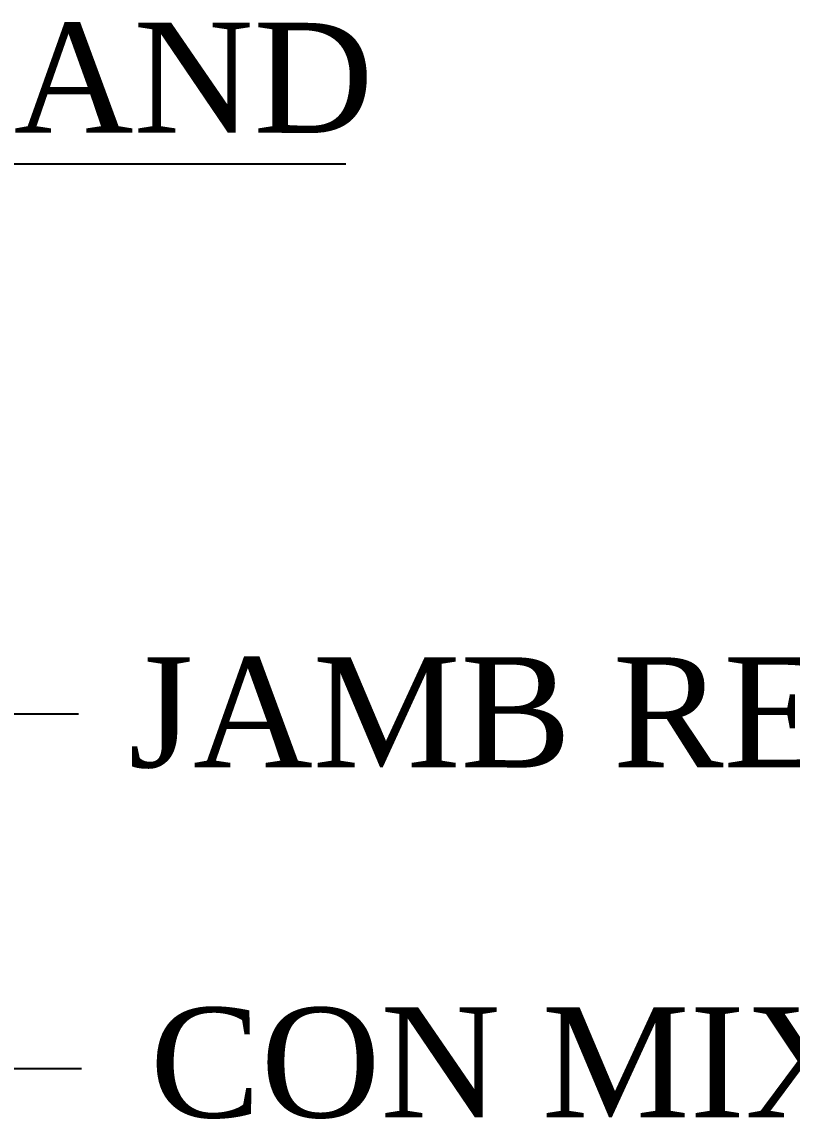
# Model space of a CAD drawing. Header units: metres. Extents: x -54 to 177, y -43 to 77.
# Drawn here: x 28.318 to 29.511, y 13.761 to 15.46 of the extents above; entities that cross this region are included whole.
import ezdxf

# ---------------------------------------------------------------- set-up
doc = ezdxf.new("R2010")
doc.units = ezdxf.units.M
doc.header["$LTSCALE"] = 2
doc.header["$MEASUREMENT"] = 0
doc.styles.add('B', font='romantic.ttf')

# ---------------------------------------------------------------- blocks, each defined once
blk = doc.blocks.new('A$C64980A76')
at = {"color": 0}
for points in [[(84.03, 71.657), (84.03, 76.488), (83.5, 74.365), (102.397, 74.365)], [(95.036, 65.294), (97.992, 65.294)], [(94.742, 59.445), (98.037, 59.445)]]:
    blk.add_lwpolyline(points, dxfattribs=at)
at = {"color": 0, "style": 'B'}
for s, p in [('LINTEL BAND', (84.828, 74.879)), ('JAMB REINFORCEMENT', (98.813, 64.414)), ('CON MIX  M20', (99.167, 58.638))]:
    blk.add_text(s, height=1.8132, dxfattribs=at).set_placement(p)

msp = doc.modelspace()

# ---------------------------------------------------------------- block references
at = {"xscale": 0.0939071323985137, "yscale": 0.0939071323985137, "zscale": 0.0939071323985137, "rotation": 359.9999780247499}
msp.add_blockref('A$C64980A76', (19.2037, 8.257), dxfattribs=at)

doc.saveas('drawing.dxf')
